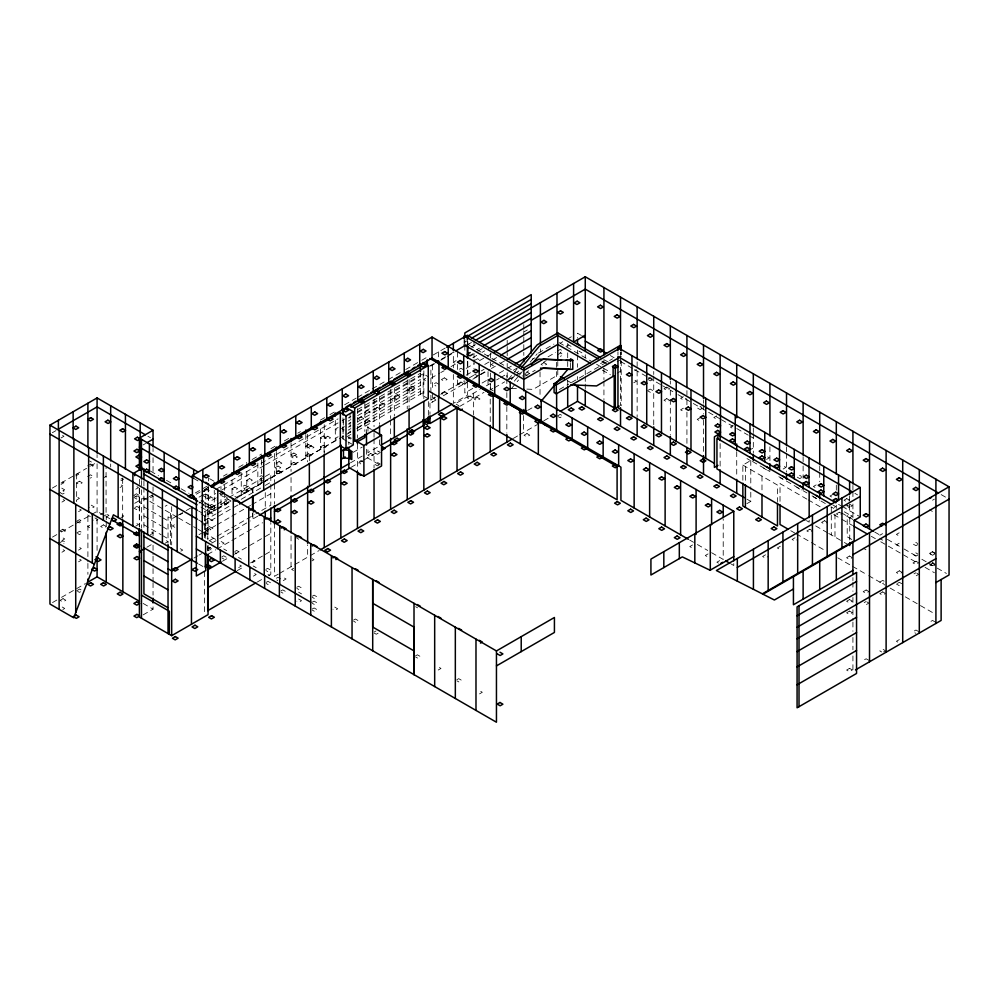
<?xml version="1.0" encoding="UTF-8"?>
<svg xmlns="http://www.w3.org/2000/svg" width="999" height="999" viewBox="0 0 999 999"><rect width="100%" height="100%" fill="white"/><g stroke="black" fill="none" stroke-linecap="round" stroke-linejoin="round"><path stroke-width="0.75" stroke-dasharray="5 3.75" d="M508.354 379.358L517.295 368.643M511.563 379.445L518.518 371.116M514.31 381.168L518.294 376.398M519.28 375.212L522.265 371.64M530.219 362.113L537.175 353.783M511.563 388.399L518.518 380.057M52.36 432.704L55.981 430.619M61.014 437.987L63.961 436.276L61.201 434.677M52.36 488.074L57.517 485.089M61.076 483.041L75.375 474.787M75.824 474.525L86.551 468.331M90.385 466.121L95.767 463.012M61.014 484.403L63.961 482.704L61.201 481.106M75.774 475.886L78.721 474.188L75.949 472.589M87.575 476.523L90.522 474.825L93.294 476.423L90.335 478.121M143.119 444.93L145.604 443.506M103.434 477.909L106.206 476.311M61.938 502.085L64.71 500.487L62.737 499.35M76.698 499.95L79.458 498.351L76.511 496.653M120.954 479.083L122.802 478.022M120.954 480.681L123.726 479.083M78.534 511.663L81.306 510.064L78.347 508.366M120.03 487.5L122.802 485.901L119.855 484.19M76.511 521.353L79.458 519.655L82.23 521.253L79.271 522.952L77.435 521.89M52.472 537.1L57.667 534.103M61.326 531.98L90.522 515.134M91.721 514.435L97.078 511.351L103.621 515.134M135.714 489.198L138.474 487.599L135.527 485.901M134.603 494.842L136.451 493.781L139.398 495.479L136.638 497.077L133.679 495.379M100.487 514.647L103.247 513.049M134.94 496.878L136.913 495.741L139.673 497.34L136.726 499.05L133.953 497.452M103.434 516.346L106.206 514.76M61.938 540.521L64.71 538.923L61.751 537.225M60.09 542.544L63.049 540.846L65.809 542.445L63.849 543.581M76.698 532.966L79.645 531.256L82.405 532.854L79.458 534.565L77.61 533.491M89.723 525.437L87.762 526.573L89.598 527.634M106.206 516.995L108.966 515.397L106.019 513.686M134.69 503.309L143.918 497.989L163.836 509.478M148.089 497.44L139.398 502.46L141.471 503.658M149.326 496.728L153.047 494.58M150.462 497.714L153.234 496.116L150.275 494.418M134.94 507.529L136.913 506.393L139.673 507.992L136.726 509.69L133.953 508.104M120.954 517.632L123.726 516.033L120.767 514.323M61.938 552.235L64.71 550.636L61.751 548.938M78.534 550.112L81.306 548.513L78.347 546.803M165.222 506.231L167.058 505.169M344.568 404.82L356.206 398.102M357.542 397.327L370.916 389.598M372.265 388.836L386.975 380.332M388.311 379.558L400.362 372.615M405.706 369.518L417.744 362.562M421.715 360.277L427.347 357.03M135.714 526.148L138.474 524.55L135.527 522.852M223.426 476.086L227.11 473.963M238.736 467.245L246.778 462.599M252.148 459.503L261.538 454.083M270.929 448.663L274.95 446.341M284.34 440.921L291.046 437.05M297.752 433.179L300.437 431.63M320.554 420.017L324.575 417.694M329.945 414.585L335.314 411.488M433.229 354.957L445.304 347.989M195.28 492.982L206.781 486.338M78.534 561.813L81.306 560.227L78.347 558.516M196.328 494.18L200.237 491.92M204.133 489.672L208.004 487.437M203.259 491.783L209.977 487.899M464.822 342.095L467.482 340.559M199.038 497.14L205.794 493.244L205.794 538.386M203.771 495.054L205.607 493.993L208.566 495.691L205.794 497.29L202.847 495.591M215.609 489.547L337.999 418.893M429.208 366.233L434.565 363.137M441.271 359.265L447.977 355.394M449.325 354.62L453.346 352.285L453.346 367.782M434.877 363.599L430.894 365.896L430.894 393.681M440.809 360.177L445.916 357.217M447.19 356.481L454.845 352.06M467.619 344.692L471.453 342.482M464.822 346.466L471.466 342.632M357.542 409.578L420.429 373.264M176.948 515.909L171.678 518.956L168.032 516.858L168.032 542.844M178.272 515.147L184.865 511.351M186.176 510.589L191.458 507.542M199.113 503.121L215.709 493.531M222.103 489.847L264.236 465.522M265.509 464.785L340.846 421.291M342.12 420.554L344.68 419.081M357.442 411.713L423.151 373.776L428.309 376.76M179.97 514.747L182.742 513.161M348.176 418.044L350.849 416.496M357.542 412.637L420.429 376.323M471.466 346.99L475.449 344.692M150.462 534.665L153.234 533.066L150.275 531.368M203.771 504.32L205.607 503.259L208.566 504.957L205.794 506.555L202.847 504.845M348.176 421.103L350.849 419.555M357.542 415.696L420.429 379.395M216.246 497.864L211.513 500.586L208.566 498.888L211.326 497.29L216.121 500.062M338.124 427.497L335.177 429.195L337.937 430.794M425.661 378.234L423.701 379.358L425.549 380.432M456.156 360.627L453.209 362.325L455.969 363.923M476.773 349.675L479.433 348.139M348.176 424.163L350.849 422.614M357.542 418.756L420.429 382.455M174.375 524.8L172.415 525.936L175.175 527.534M342.432 427.772L344.393 426.635M430.894 378.246L439.622 373.201M440.809 372.527L444.168 370.741M451.024 366.621L456.131 363.673M477.834 351.149L482.942 348.201M348.176 427.222L350.849 425.686M357.542 421.815L420.429 385.514M215.759 505.057L204.408 511.613L204.408 537.812M217.095 504.283L227.809 498.101M229.146 497.34L262.6 478.022M265.272 476.473L270.804 473.276L270.804 505.219L255.906 513.823M472.789 357.729L476.773 355.432M482.092 352.36L484.74 350.824M348.176 430.132L350.849 428.596M357.542 424.725L420.429 388.424M216.246 507.117L211.513 509.852L208.566 508.154L211.326 506.555L216.121 509.328M338.124 436.75L335.177 438.461L337.937 440.059M146.841 547.24L151.811 544.38M52.522 602.559L57.667 599.587M61.513 597.365L85.439 583.553M208.054 513.711L215.709 509.29M216.995 508.553L231.031 500.449M236.139 497.502L264.236 481.281M265.509 480.544L274.45 475.387M348.176 433.042L350.849 431.506M357.542 427.634L420.429 391.333M261.8 483.166L252.547 488.511L252.547 494.642M263.112 482.405L338.461 438.898M216.958 509.215L232.03 500.511M233.366 499.737L337.999 439.335M339.335 438.561L350.437 432.205M356.768 428.496L367.957 422.04L367.957 431.231M474.6 360.414L477.547 358.703L480.319 360.302M524.4 331.656L527.347 329.957M207.73 514.81L215.709 510.202M217.033 509.44L231.656 500.998M236.963 497.927L252.922 488.723L252.922 494.855M76.698 590.784L79.645 589.073L82.405 590.671L79.458 592.382L77.61 591.321M342.969 417.819L342.969 438.961L343.431 417.557M346.84 436.725L350.849 434.415M357.542 430.544L425.586 391.258M466.158 368.381L474.125 363.773M479.433 360.714L486.076 356.88M487.4 356.106L491.383 353.808M165.222 543.181L167.982 541.583L165.035 539.885M204.408 520.554L215.759 514.01M217.095 513.236L230.482 505.506M241.184 499.325L262.6 486.963M265.272 485.414L270.804 482.23M203.259 524.999L238.187 504.832M466.158 375.187L471.466 372.127M484.74 364.46L491.383 360.627M492.707 359.852L496.703 357.555M62.862 609.527L64.71 608.453L61.751 606.755M435.077 396.965L433.104 398.102L435.876 399.7M493.169 363.424L491.196 364.56L493.968 366.158M435.377 397.44L429.97 400.549L429.97 414.36M440.771 394.318L463.736 381.056M469.13 377.947L474.537 374.825M481.293 370.929L483.991 369.368M199.038 534.627L205.794 530.719M204.408 532.055L215.759 525.499M217.095 524.737L230.482 517.007M231.818 516.233L245.205 508.503M246.541 507.729L250.549 505.419M251.885 504.645L270.804 493.718M203.808 533.628L205.657 532.567L208.604 534.265L205.844 535.864L203.871 534.727M428.359 415.309L428.359 401.486L430.894 402.947L439.622 397.914M443.356 395.754L466.346 382.48M479.108 375.112L474.001 378.059L474.001 374.975M480.382 374.375L486.775 370.691M464.822 383.841L467.482 382.305M472.789 379.233L479.433 375.399M480.756 374.637L490.059 369.268M491.383 368.506L495.367 366.208M500.686 363.137L504.67 360.839M180.894 551.173L182.742 550.099L179.795 548.401M353.059 452.385L362.237 447.077M472.789 388.399L464.822 392.994L464.822 380.669M482.092 383.029L487.4 379.957M499.35 373.064L507.317 368.456M508.653 367.694L511.301 366.158M209.066 540.871L215.759 537M217.095 536.238L230.482 528.508M231.818 527.734L254.57 514.597M538.461 353.034L553.921 344.118M257.829 516.121L252.547 519.168L252.547 513.036M211.713 543.169L218.356 539.335M219.693 538.573L250.262 520.916M350.437 462.874L362.237 456.056M457.03 402.759L480.019 389.498M486.401 385.814L490.234 383.604L490.234 389.797M496.615 379.907L499.175 378.434M500.449 377.697L506.83 374.013L506.83 377.11M513.211 370.329L517.045 368.119M532.367 359.265L534.927 357.792M560.314 343.132L562.774 341.72M567.694 338.873L571.378 336.75M207.13 548.326L208.978 547.252L211.925 548.963L209.166 550.561L207.193 549.425M210.614 547.427L208.654 548.563L211.413 550.162L213.386 549.025M194.006 558.029L197.839 555.819M199.113 555.082L201.673 553.608M351.061 467.357L362.55 460.726M363.823 459.99L379.145 451.136M459.677 406.406L483.991 392.37M379.37 453.196L377.41 454.333L374.637 452.734L377.597 451.024L380.357 452.622M492.794 388.349L490.834 389.485L493.593 391.084M507.43 379.895L510.377 378.196L513.149 379.795M557.23 351.149L560.177 349.45L562.949 351.036L559.989 352.747M494.43 387.774L504.645 381.88M508.479 379.67L514.86 375.986M516.133 375.237L521.241 372.29M548.064 356.818L555.719 352.385M565.933 346.491L568.493 345.017M207.73 554.42L215.759 549.787M217.095 549.013L230.482 541.283M231.818 540.509L262.6 522.739M526.798 371.915L528.758 370.779M543.394 362.325L546.341 360.627M525.387 373.364L527.347 372.227L530.119 373.826M557.592 354.77L560.551 353.059L563.311 354.657L560.364 356.368M525.099 376.086L535.189 370.254M379.37 464.685L377.41 465.821L374.637 464.235L377.597 462.525L380.357 464.123M221.89 556.843L223.726 555.769L226.686 557.479L223.913 559.078L221.953 557.942M234.79 551.51L236.638 550.449L239.585 552.16L236.825 553.746L234.852 552.609M222.452 561.251L229.146 557.392M234.49 554.295L262.6 538.074M265.272 536.525L270.804 533.341M143.119 614.885L153.047 609.153L153.047 604.47M238.674 567.594L241.433 565.996L238.486 564.298M237.175 570.641L243.856 566.783M250.549 562.912L262.6 555.968M265.272 554.42L270.804 551.223M252.322 562.699L255.082 561.101L252.135 559.39M600.574 363.611L603.334 362.013L600.387 360.302M559.403 389.498L568.693 384.128M571.69 382.405L612.524 358.828M527.622 410.402L532.667 407.492M617.17 361.688L619.929 360.09M253.421 576.111L256.194 574.512L253.234 572.814M265.784 569.405L267.62 568.344L270.579 570.042L267.807 571.64L265.846 570.504M617.17 373.189L619.929 371.591M257.243 582.055L262.6 578.958M268.594 575.499L270.804 574.225L270.804 522.602M278.284 574.113L274.45 576.323L274.45 523.913M279.558 573.376L293.606 565.272M294.88 564.535L307.642 557.155L307.642 544.83M310.202 555.681L319.143 550.524M513.211 438.474L518.319 435.527M519.605 434.79L537.474 424.475M543.856 420.779L548.963 417.832M266.146 582.392L267.994 581.331L270.941 583.029L268.182 584.627L266.209 583.491M634.69 370.741L636.538 369.68M293.619 568.294L291.646 569.43L293.494 570.491M557.23 416.096L560.177 414.398L562.949 415.996L559.989 417.694L558.154 416.633M312 560.876L313.961 559.74L312.113 558.678M283.304 580.581L286.064 578.983L283.117 577.285M633.766 382.767L636.538 381.181L634.565 380.045M280.906 590.909L282.742 589.847L285.702 591.558L282.929 593.144L280.969 592.007M648.339 378.621L650.174 377.56L652.147 378.696M652.21 379.795L650.361 380.856L647.414 379.158M296.765 587.287L298.614 586.226L301.561 587.936L298.788 589.522L296.828 588.399M648.339 390.122L650.174 389.061L653.134 390.759L650.361 392.357L647.414 390.646M312.262 596.241L314.098 595.167L317.058 596.878L314.285 598.476L312.312 597.34M312.262 602.197L314.098 601.136L317.058 602.834L314.285 604.432L312.312 603.296M312.262 609.015L314.098 607.954L317.058 609.652L314.285 611.251L312.312 610.114M683.378 396.715L680.606 398.314L683.566 400.025L686.325 398.426M683.378 408.216L680.606 409.815L683.566 411.526M702.01 408.541L700.162 409.602L697.215 407.904L699.974 406.306L701.947 407.442M699.974 417.807L697.215 419.405L700.162 421.103M353.571 620.092L355.419 619.018L358.366 620.729L355.594 622.327L353.634 621.191M716.57 415.884L713.81 417.482L716.758 419.193M374.225 632.017L376.074 630.943M733.179 425.474L730.406 427.072L733.353 428.771M378.097 633.191L376.248 634.253L374.288 633.116M749.962 449.85L752.722 448.264M742.856 480.232L742.856 465.084L750.786 460.502L769.917 471.553M415.534 655.868L417.382 654.807L420.329 656.505L417.57 658.104L415.596 656.967M766.558 459.44L769.317 457.842L766.37 456.143M783.154 469.018L785.926 467.42L782.966 465.721M438.224 670.029L440.984 668.431L438.037 666.733M746.827 503.683L750.786 501.398L750.786 490.796M801.598 477.534L799.749 478.608L796.802 476.898L799.575 475.299L801.535 476.436M456.855 679.72L458.691 678.658L461.65 680.356L458.878 681.955L456.918 680.819M692.557 544.967L689.785 546.565L692.732 548.264M816.171 484.89L813.398 486.488L816.358 488.186L818.193 487.125M708.041 553.908L705.282 555.506L708.229 557.217M479.532 693.88L482.305 692.282L479.345 690.584M832.766 494.468L829.994 496.066L832.954 497.777M719.667 560.614L716.895 562.212L718.868 563.349M765.546 554.795L762.587 556.493L765.359 558.091L768.306 556.381M780.294 546.266L777.347 547.976L780.107 549.575M795.054 537.749L792.095 539.46L794.867 541.058L797.814 539.348M849.55 517.794L852.322 516.196L849.362 514.485L846.603 516.083L852.996 519.73M932.542 500.224L934.39 499.15M879.794 535.252L882.567 533.653M899.162 532.804L896.39 534.403L899.35 536.101M899.162 543.244L896.39 544.83L899.35 546.54M917.794 544.617L915.946 545.691L912.999 543.98L915.758 542.382L917.731 543.518M917.794 555.057L915.946 556.118L912.999 554.42L915.758 552.822L917.731 553.958M879.794 582.105L882.741 580.394L885.514 581.992L882.567 583.703M934.39 554.208L932.542 555.269L929.594 553.571L932.354 551.972L934.327 553.109M864.185 602.622L866.145 601.485M897.377 583.453L899.35 582.317L902.109 583.916L899.162 585.614L896.39 584.015M913.973 573.863L915.946 572.727M934.39 564.635L932.542 565.709L930.581 564.572M899.35 639.597L896.39 641.308L899.162 642.906M883.541 651.922L885.514 650.786L882.741 649.188L879.794 650.886L881.642 651.96M511.438 388.436L517.619 388.711M526.873 389.111L533.054 389.385L557.779 375.1L557.779 361.513M941.17 494.605L947.739 498.401M929.594 509.802L932.354 511.401M620.491 354.233L621.228 354.657L621.228 351.673M581.393 335.439L577.509 333.204L577.509 337.849M854.919 493.369L857.579 494.905M610.314 355.557L614.148 357.767M620.529 361.451L633.304 368.818M634.577 369.555L647.352 376.935M648.626 377.672L661.388 385.04M662.674 385.776L672.876 391.67M677.984 394.617L692.032 402.734M693.306 403.471L707.354 411.576M708.628 412.312L720.129 418.943M721.403 419.68L732.891 426.323M736.725 428.534L748.214 435.164M749.487 435.901L753.321 438.111M604.62 359.977L608.628 362.3M602.31 361.201L607.717 364.323M849.362 504.058L852.322 505.756L849.55 507.355L846.603 505.656M846.777 504.957L849.737 506.655L846.965 508.254L845.004 507.117M568.294 344.755L571.053 346.353M578.945 351.124L581.893 352.822M559.115 342.657L591.233 361.201M596.59 364.285L601.935 367.382M603.284 368.156L609.964 372.015M838.536 504.345L840.983 505.769M842.219 506.481L860.251 516.883M602.31 370.154L610.414 374.825M832.766 504.907L835.713 506.605L832.954 508.204L830.981 507.067M932.354 562.4L934.327 563.536M844.367 511.813L849.737 514.91L849.737 540.983M778.858 476.71L782.692 478.921M786.525 481.131L801.847 489.985M803.121 490.721L806.955 492.932M812.062 495.879L819.717 500.299M820.991 501.036L826.098 503.983M831.205 506.93L833.765 508.404M841.42 512.837L852.921 519.468M874.625 531.992L881.006 535.689M887.387 539.373L900.161 546.74M903.983 548.951L918.031 557.067M921.865 559.278L926.972 562.225M928.246 562.961L934.627 566.645M937.224 568.144L946.428 573.451M747.002 458.591L749.962 460.289M763.611 468.169L766.558 469.867M780.207 477.747L783.154 479.458M796.802 487.337L799.749 489.035M813.398 496.915L816.358 498.626M879.794 538.548L882.567 540.147M806.88 499.113L780.019 483.603L780.019 503.296M808.228 499.887L820.316 506.868M833.74 514.622L840.459 518.506M841.795 519.28L852.547 525.486M871.34 536.338L875.374 538.661M880.743 541.758L918.356 563.473M925.062 567.357L934.465 572.777M742.856 465.084L777.484 485.077L777.484 501.735M916.87 573.264L918.705 574.325L915.758 576.036L912.999 574.437M851.835 539.497L847.202 536.825L847.202 516.383M863.198 548.139L865.958 549.737M567.145 380.519L571.166 382.829M806.48 520.616L809.165 522.152L809.165 519.093M815.671 525.911L827.384 532.679M828.683 533.429L843.031 541.708M844.367 542.482L848.388 544.805M746.952 499.175L750.786 501.398M524.4 373.938L527.16 375.537M790.758 530.706L794.792 533.029M796.141 533.803L825.686 550.861M837.774 557.842L851.198 565.596M852.547 566.371L867.319 574.9M868.655 575.674L884.777 584.977M890.146 588.086L934.465 613.673M469.118 345.204L522.514 376.036M935.314 622.04L932.542 620.441L929.594 622.14L931.443 623.201M474.6 374.15L477.372 375.749M918.705 631.618L915.946 630.019L912.999 631.718L915.758 633.316M867.07 602.01L868.918 603.084L865.958 604.782L863.198 603.184M463.723 369.892L460.951 368.294L458.004 369.992L460.764 371.591M438.823 384.265L436.051 382.667L433.104 384.365L435.876 385.964M456.156 404.17L458.928 405.769M689.647 540.047L693.518 542.282M697.389 544.517L707.717 550.474M711.6 552.709L723.214 559.428L723.214 519.118M731.131 563.998L733.778 565.521L733.778 562.412M428.259 398.763L420.429 394.243L420.429 373.102M868.918 660.364L866.145 658.766L863.198 660.476L865.047 661.538M371.516 429.508L366.496 426.61L366.496 432.742M341.446 428.346L344.205 429.945M351.348 438.261L348.826 436.8L348.826 444.468M348.139 437.487L350.761 438.998M342.969 438.961L346.84 441.196M348.127 441.945L353.296 444.93M379.046 464.523L366.496 457.28L366.496 446.541M363.761 462.212L360.989 460.614L358.042 462.312L360.814 463.911M280.769 472.215L277.997 470.616L275.05 472.327L277.809 473.913M264.161 477.222L261.401 475.624L258.454 477.322L261.214 478.921M264.161 481.793L261.401 480.207L258.454 481.905L261.214 483.504M247.565 486.8L244.805 485.202L241.845 486.913L244.618 488.511M147.902 436.238L150.474 437.724M209.59 478.671L214.273 481.368M234.84 496.391L237.612 497.977M225.25 496.491L227.098 497.552M193.669 478.421L199.038 481.518M219.368 493.406L221.328 494.542M296.828 538.136L298.788 539.273M415.596 606.705L417.57 607.842M221.753 495.741L223.589 496.815M214.373 505.969L211.601 504.37L208.654 506.081L211.413 507.667M150.562 471.153L158.529 475.749M166.496 480.344L173.127 484.178M181.094 488.786L189.061 493.381M201.011 500.287L215.622 508.716M199.038 501.96L214.273 510.764L214.273 490.322M201.011 507.092L215.622 515.534M198.626 510.988L202.647 513.311M201.011 513.911L215.622 522.34M198.626 519.93L202.647 522.252M201.011 521.79L215.622 530.219M89.485 460.914L91.446 462.05M221.154 541.508L224.101 543.206L221.328 544.805L219.368 543.668M334.752 607.092L337.712 608.803L334.94 610.401L332.979 609.265M165.16 510.252L177.11 517.145M178.446 517.919L197.028 528.646M198.364 529.42L202.347 531.718M203.671 532.479L216.958 540.147M280.769 578.908L277.997 577.31L275.05 579.02L277.809 580.619M209.965 541.008L211.925 542.145M223.726 548.963L226.686 550.661M238.486 557.479L241.433 559.178M253.234 565.996L256.194 567.694M267.994 574.512L269.955 575.649M298.589 592.182L301.536 593.881M143.918 506.93L161.176 516.895M162.512 517.657L170.479 522.265M298.589 598.988L301.536 600.699L298.776 602.297L296.803 601.161M143.918 515.871L161.176 525.836M162.512 526.61L170.479 531.206M143.918 524.812L161.176 534.777M162.512 535.551L170.479 540.147M198.626 564.01L203.996 567.107M61.751 488.136L64.71 489.835L59.915 492.495L62.675 494.093L65.622 492.395L62.862 490.796M91.259 505.169L94.218 506.88L91.446 508.466L89.485 507.33M110.077 518.856L106.069 516.533L106.069 467.445M94.955 517.944L97.902 519.655L95.13 521.253L93.169 520.117M87.575 514.972L90.335 516.57M143.157 603.433L153.047 609.153M852.921 485.427L852.921 490.072M852.921 491.62L852.921 497.802M852.921 503.996L852.921 517.919M852.921 577.584L852.921 580.644M852.921 582.167L852.921 591.333M852.921 597.452L852.921 603.558M852.921 609.702L852.921 620.491M852.921 622.04L852.921 631.281M852.921 637.449L852.921 649.775M852.921 655.943L852.921 671.365M849.6 496.128L849.6 503.434M849.6 504.895L849.6 510.739M836.313 485.127L836.313 491.321M836.313 505.244L836.313 508.341M834.977 514.06L834.977 537.062M831.293 507.33L831.293 513.461M831.293 514.997L831.293 534.927M819.717 466.258L819.717 470.904M819.717 472.452L819.717 481.73M803.121 456.68L803.121 464.41M803.121 465.959L803.121 478.334M786.525 447.09L786.525 451.735M786.525 453.284L786.525 471.853M769.917 446.79L769.917 462.262M761.987 476.123L761.987 492.782M753.321 427.922L753.321 432.567M753.321 433.529L753.321 452.684M750.786 460.502L750.786 489.273M745.391 466.545L745.391 483.204M736.725 451.648L736.725 476.323M720.129 443.606L720.129 468.281M703.521 400.199L703.521 403.246M703.521 404.782L703.521 413.986M703.521 420.154L703.521 454.07M686.925 390.609L686.925 395.192M686.925 399.787L686.925 405.944M686.925 412.112L686.925 446.029M670.329 381.031L670.329 384.091M670.329 390.197L670.329 397.902M670.329 399.45L670.329 434.902M653.733 371.441L653.733 374.5M653.733 376.036L653.733 425.324M637.137 361.863L637.137 366.446M637.137 371.029L637.137 417.282M621.228 360.851L621.228 405.769L620.491 405.344L620.529 356.868M620.854 352.11L620.854 355.082M620.529 352.285L620.529 355.332M617.956 352.073L617.956 355.057M603.933 359.578L603.933 362.662M603.933 368.818L603.933 379.608M603.933 381.156L603.933 399.65M585.264 354.72L585.264 357.817M585.264 370.204L585.264 375M585.264 376.398L585.264 382.704M585.264 384.14L585.264 388.873M577.509 350.237L577.509 353.346M577.509 354.895L577.509 367.282M577.509 376.573L577.509 379.67M570.554 363.261L570.554 367.732M567.694 343.519L567.694 346.616M567.694 352.809L567.694 366.758M567.694 380.694L567.694 385.339M556.63 362.3L556.63 370.042M556.63 371.591L556.63 379.333M540.397 348.913L540.397 351.998M540.034 371.89L540.034 396.665M523.801 324.613L523.801 329.233M523.801 330.769L523.801 335.389M523.801 336.925L523.801 343.094M523.801 344.63L523.801 350.799M523.801 352.335L523.801 355.419M523.426 415.547L523.426 432.579M507.205 340.347L507.205 344.967M507.205 346.516L507.205 351.136M507.205 352.672L507.205 355.756M507.205 363.461L507.205 366.533M507.205 372.702L507.205 378.858M506.83 378.658L506.83 386.401M506.83 392.595L506.83 398.801M506.83 406.543L506.83 432.867M490.596 353.022L490.596 371.503M490.596 373.039L490.596 377.659M490.596 383.828L490.596 389.985M490.234 399.088L490.234 423.863M488.036 371.628L488.036 377.759M488.036 379.295L488.036 386.963M474.001 341.009L474.001 348.726M474.001 353.359L474.001 357.992M474.001 359.528L474.001 368.793M473.638 393.181L473.638 414.86M467.782 341.458L467.782 344.443M467.782 361.551L467.782 375.549M467.357 341.221L467.357 344.193M467.357 361.238L467.357 375.174M467.357 382.917L467.357 395.304L453.346 403.396L453.346 373.976M464.822 339.098L464.822 343.718M464.822 345.254L464.822 352.959M464.085 340.397L464.085 343.369M457.405 352.135L457.405 359.852M457.405 364.485L457.405 370.654M457.405 379.92L457.405 387.649M438.586 351.86L438.586 359.315M432.505 364.96L432.505 391.208M432.505 392.757L432.505 402.023M430.894 395.229L430.894 402.947M423.838 370.879L423.838 398.751M423.151 373.776L423.151 399.962M409.078 379.395L409.078 407.28M407.242 379.87L407.242 408.941M394.33 387.912L394.33 415.796M390.634 389.448L390.634 418.519M390.634 420.055L390.634 436.863M379.57 396.428L379.57 424.313M379.57 439.797L379.57 445.991L367.957 452.697L367.957 446.565M374.038 399.038L374.038 426.573M374.038 432.692L374.038 437.275M374.038 438.798L374.038 467.957M364.822 403.396L364.86 431.443M357.442 408.616L357.442 437.687M357.442 443.806L357.442 471.378M350.062 413.386L350.062 432.367M335.314 420.442L335.314 440.884M324.25 424.7L324.25 453.796M324.101 447.19L324.101 453.321M320.554 428.958L320.554 449.4M309.353 455.706L309.353 461.838M307.642 434.278L307.642 461.85M305.806 434.49L305.806 457.917M291.046 443.007L291.046 471.441M291.046 477.547L291.046 494.368M291.046 535.914L291.046 566.745M276.298 451.536L276.298 474.962M274.45 453.446L274.45 482.554M274.45 484.078L274.45 503.946M265.272 492.607L265.272 508.416M261.538 460.052L261.538 483.479M257.854 463.037L257.854 484.965M252.922 513.249L252.922 519.38M246.778 471.553L246.778 491.995M241.246 472.614L241.246 494.555M232.03 480.069L232.03 499.05M224.65 485.289L224.65 491.233M224.65 492.669L224.65 504.133M220.966 486.451L220.966 489.373M220.966 490.834L220.966 506.905M208.416 477.997L208.416 480.969M208.416 486.938L208.416 507.38M208.054 485.601L208.054 539.223M208.054 545.329L208.054 552.996M207.73 509.702L207.73 539.335M207.73 545.904L207.73 552.996M205.332 514.86L205.332 537.487M204.408 571.665L204.408 612.562M171.678 506.605L171.678 544.942M170.479 513.311L170.479 545.904M153.047 448.439L153.047 451.511M153.047 457.667L153.047 471.503M153.047 486.888L153.047 491.496M153.047 496.116L153.047 535.988M153.047 545.217L153.047 554.582M153.047 556.143L153.047 567.057M153.047 568.606L153.047 581.081M153.047 582.642L153.047 595.117M143.918 480.944L143.918 486.201M143.918 487.25L143.918 529.133M141.471 480.581L141.471 488.274M141.471 489.81L141.471 528.196M139.398 479.383L139.398 487.075M139.398 488.611L139.398 526.997M139.261 488.149L139.261 526.498M122.665 478.571L122.665 518.456M110.677 463.961L110.677 467.033M106.244 516.645L106.244 519.767M106.244 521.328L106.244 525.998M97.078 454.57L97.078 457.642M97.078 463.798L97.078 517.582M97.078 519.143L97.078 551.885M87.9 516.645L87.9 561.863M87.9 563.424L87.9 574.338M76.648 474.05L76.648 501.66M90.709 464.073L87.762 465.771L90.522 467.37L93.481 465.671L90.709 464.073M79.458 481.218L76.511 482.917L79.271 484.515L82.23 482.804L79.458 481.218M62.862 529.233L59.915 530.944L62.675 532.542L65.622 530.831L62.862 529.233M103.434 524.875L100.674 526.473L103.621 528.171L106.381 526.573L103.434 524.875M206.393 489.06L203.446 490.771L206.206 492.37L209.166 490.659L206.393 489.06M234.84 487.125L231.893 488.823L234.653 490.422L237.612 488.723L234.84 487.125M249.6 478.608L246.641 480.307L249.413 481.905L252.36 480.194L249.6 478.608M279.108 461.563L276.149 463.274L278.921 464.872L281.868 463.161L279.108 461.563M293.856 453.047L290.909 454.757L293.681 456.343L296.628 454.645L293.856 453.047M308.616 444.53L305.669 446.228L308.429 447.827L311.376 446.128L308.616 444.53M323.364 436.014L320.417 437.712L323.189 439.31L326.136 437.612L323.364 436.014M367.632 410.452L364.685 412.162L367.445 413.761L370.404 412.05L367.632 410.452M382.392 403.209L379.433 404.92L382.205 406.518L385.152 404.807L382.392 403.209M397.14 394.692L394.193 396.403L396.953 398.002L399.912 396.291L397.14 394.692M411.9 386.176L408.941 387.887L411.713 389.485L414.66 387.774L411.9 386.176M294.593 455.394L291.646 457.092L294.418 458.691L297.365 456.993L294.593 455.394M311.201 445.804L308.241 447.515L311.014 449.113L313.961 447.402L311.201 445.804M327.797 436.226L324.85 437.924L327.61 439.523L330.557 437.824L327.797 436.226M360.989 417.058L358.042 418.756L360.814 420.354L363.761 418.656L360.989 417.058M377.597 407.48L374.637 409.178L377.41 410.776L380.357 409.078L377.597 407.48M394.193 397.889L391.233 399.6L394.006 401.198L396.953 399.488L394.193 397.889M410.789 388.311L407.842 390.01L410.601 391.608L413.561 389.91L410.789 388.311M277.997 466.034L275.05 467.744L277.809 469.343L280.769 467.632L277.997 466.034M211.601 508.953L208.654 510.651L211.413 512.25L214.373 510.551L211.601 508.953M228.197 499.363L225.25 501.073L228.022 502.672L230.969 500.961L228.197 499.363M244.805 489.785L241.845 491.483L244.618 493.081L247.565 491.383L244.805 489.785M223.776 502.772L220.829 504.483L223.589 506.081L226.548 504.37L223.776 502.772M249.6 487.862L246.641 489.572L249.413 491.171L252.36 489.46L249.6 487.862M279.108 470.829L276.149 472.539L278.921 474.125L281.868 472.427L279.108 470.829M293.856 462.312L290.909 464.011L293.681 465.609L296.628 463.911L293.856 462.312M308.616 453.796L305.669 455.494L308.429 457.092L311.376 455.394L308.616 453.796M323.364 445.279L320.417 446.978L323.189 448.576L326.136 446.878L323.364 445.279M367.632 419.717L364.685 421.428L367.445 423.027L370.404 421.316L367.632 419.717M444.355 377.872L441.408 379.583L444.168 381.168L447.127 379.47L444.355 377.872M63.049 598.663L60.09 600.362L62.862 601.96L65.809 600.262L63.049 598.663M207.967 527.722L205.195 529.32L208.142 531.018L210.914 529.42L207.967 527.722M444.355 391.608L441.408 393.319L444.168 394.905L447.127 393.206L444.355 391.608M460.951 382.03L458.004 383.728L460.764 385.327L463.723 383.628L460.951 382.03M370.766 453.471L367.819 455.182L370.579 456.78L373.539 455.069L370.766 453.471M470.179 396.079L467.22 397.789L469.992 399.388L472.939 397.677L470.179 396.079M477.185 397.365L474.238 399.063L476.998 400.661L479.945 398.963L477.185 397.365M543.943 362.649L540.996 364.348L543.768 365.946L546.715 364.248L543.943 362.649M526.985 433.566L524.025 435.264L526.798 436.863L529.745 435.164L526.985 433.566M666.783 387.137L664.01 388.736L666.957 390.434L669.73 388.836L666.783 387.137M666.783 398.638L664.01 400.237L666.957 401.935L669.73 400.337L666.783 398.638M846.777 498.626L844.018 500.224L846.965 501.923L849.737 500.324L846.777 498.626M809.802 529.233L806.855 530.944L809.615 532.529L812.574 530.831L809.802 529.233M824.562 520.716L821.603 522.415L824.375 524.013L827.322 522.315L824.562 520.716M839.31 512.2L836.363 513.898L839.135 515.496L842.082 513.798L839.31 512.2M849.55 556.018L846.603 557.717L849.362 559.315L852.322 557.617L849.55 556.018M849.55 599.562L846.603 601.273L849.362 602.872L852.322 601.161L849.55 599.562M866.145 589.984L863.198 591.683L865.958 593.281L868.918 591.583L866.145 589.984M899.35 570.816L896.39 572.514L899.162 574.113L902.109 572.415L899.35 570.816M915.946 561.238L912.999 562.937L915.758 564.535L918.705 562.824L915.946 561.238M932.542 551.648L929.594 553.359L932.354 554.944L935.314 553.246L932.542 551.648M849.55 611.063L846.603 612.774L849.362 614.373L852.322 612.662L849.55 611.063M882.741 591.895L879.794 593.606L882.567 595.204L885.514 593.493L882.741 591.895M932.542 563.149L929.594 564.86L932.354 566.445L935.314 564.747L932.542 563.149M849.55 668.356L846.603 670.054L849.362 671.653L852.322 669.954L849.55 668.356"/><path stroke-width="1.5" d="M331.393 626.935L331.393 555.644M352.048 638.861L352.048 567.569M372.702 650.786L372.702 579.495L372.702 627.022L414.011 650.873M414.011 603.346L414.011 674.637L414.011 627.11L372.702 603.259M434.677 686.563L434.677 615.272M455.332 698.488L455.332 627.197M475.986 710.414L475.986 639.123M519.28 366.271L537.175 344.842L557.779 332.942L600.599 357.667M521.49 367.545L539.385 346.116L557.779 335.489L598.264 358.866M531.431 364.585L539.385 355.057L557.779 344.443L590.172 363.137M540.958 401.473L567.782 369.33M197.278 563.236L113.411 514.81L73.726 617.769L49.95 604.033L49.95 425.149L97.078 397.939L153.047 430.257L153.047 446.89M139.398 470.154L139.398 438.136L153.047 430.257M146.841 442.782L153.047 439.21M142.595 468.081L134.69 472.639L134.69 475.711M111.713 519.105L113.549 518.044L116.508 519.742L113.736 521.341L111.763 520.204M205.794 553.696L205.794 570.554L196.341 576.011L196.341 498.701L192.42 496.441L192.42 475.412L432.043 337.063L733.778 511.263L733.778 560.864M192.882 487.712L191.034 488.773L188.087 487.062L190.859 485.477L192.819 486.613M446.64 347.215L467.357 335.252L467.357 339.722M467.482 336.301L531.218 299.5M346.84 406.568L350.849 404.245M353.521 402.709L356.206 401.161M358.878 399.612L368.244 394.205M370.916 392.669L380.282 387.262M382.967 385.714L390.996 381.081M393.668 379.533L403.034 374.126M405.706 372.577L408.379 371.041M412.4 368.718L415.072 367.17M417.744 365.634L420.429 364.086L420.429 371.591M210.589 485.951L432.043 358.092L620.928 467.145L620.928 500.362L688.361 539.298M211.313 487.125L340.334 412.637L346.004 415.909L353.296 411.7L353.296 444.93L346.004 449.138L340.334 445.866L239.523 504.058M350.849 407.317L374.937 393.406M377.61 391.858L420.429 367.145M471.466 338.261L531.218 303.758M354.67 408.029L428.259 365.547L428.259 398.763L354.67 441.258L354.67 408.029L349.45 405.02M435.914 362.362L438.586 360.814L438.586 363.911M455.894 350.824L466.083 344.93M95.13 559.69L97.902 558.091L95.929 556.955M531.456 307.829L585.264 276.773L949.05 486.8L949.05 574.974L935.913 582.554M475.449 340.322L531.218 308.129M479.433 342.395L531.218 312.5M222.253 494.018L224.101 492.957L221.154 491.246M470.179 352.535L467.22 354.233L469.992 355.831L472.939 354.133M483.416 345.841L531.218 318.244M531.456 320.179L585.264 289.123L938.536 493.081M488.723 348.526L531.218 323.988M144.368 548.676L139.398 551.548L141.471 552.747M139.448 601.298L97.078 576.835L87.9 582.13L87.9 579.008M234.79 501.261L236.638 500.187L239.585 501.898M494.043 352.272L531.218 330.806M500.686 355.257L531.218 337.625M347.814 447.34L341.258 451.136L341.258 446.59M356.993 442.045L364.86 437.5L364.86 434.478M507.317 359.303L531.218 345.504M250.287 510.202L252.135 509.14L255.082 510.839L253.234 511.9M353.858 439.71L363.898 445.504L381.556 435.302L381.556 465.971L363.898 476.173L348.826 467.47L348.826 447.54M345.192 456.93L341.258 459.203L341.258 468.169L349.126 463.623M515.284 363.861L528.571 356.193M259.153 515.359L341.071 468.056L341.071 445.067M380.919 445.217L452.01 404.17M427.672 419.717L430.219 418.244M274.45 511.588L349.787 468.094M381.705 449.662L407.242 434.927M412.537 431.855L423.838 425.337M467.782 338.474L467.782 335.489L523.851 367.869L538.973 359.128L561.525 360.115M382.205 450.062L385.152 448.364L382.392 446.765M458.329 407.18L429.97 423.551L429.97 415.884M265.784 519.143L267.62 518.081L270.579 519.78M585.264 335.339L573.601 342.07L573.601 283.504M268.594 519.28L270.804 518.006M462.362 409.103L460.402 410.239L457.629 408.641M197.777 569.542L194.817 571.241L192.058 569.642L195.005 567.944L196.853 569.005M207.73 569.755L221.116 562.025M281.268 528.084L283.117 527.022L286.064 528.733L284.228 529.795M620.854 356.581L556.306 393.843L554.095 392.57L554.095 383.628L620.491 345.292L621.228 345.716L621.228 350.187M554.095 383.628L556.306 384.902L620.854 347.627L620.854 350.612M207.73 587.637L235.826 571.416M296.765 537.037L298.614 535.963L301.561 537.674M526.361 411.126L523.851 412.587L523.851 409.478M312.262 545.978L314.098 544.917L317.058 546.615M255.906 582.829L207.73 610.639L207.73 554.42M139.398 528.533L139.398 617.032L171.678 635.664L208.054 614.66L208.054 554.545M320.417 549.787L511.938 439.21M542.582 421.516L540.034 423.002L540.034 419.892M560.314 411.288L577.509 401.348L744.392 497.702M332.917 557.904L334.752 556.843L337.712 558.541L335.864 559.602M619.23 406.069L612.375 410.027L615.322 411.738L618.094 410.139L573.838 384.378M835.851 502.797L717.956 434.727L714.41 436.788L714.41 467.445L717.956 465.397M480.457 643.081L482.305 642.02L479.345 640.322M733.778 511.263L650.923 559.103L650.923 575.024L682.317 556.893L710.301 570.342L710.301 524.812M192.42 475.412L496.453 650.936L554.42 617.482L554.42 632.442L496.453 665.896M720.766 563.386L722.614 562.325M710.301 570.117L733.778 556.568M860.251 487.5L716.395 570.541L762.349 593.843L854.157 540.846L854.157 520.392L860.251 516.883L860.251 487.5L617.956 347.602L617.956 350.587M737.324 567.407L860.251 496.441M949.05 486.8L762.999 594.218L774.387 599.999L793.431 588.998M929.594 498.513L931.443 497.452M852.921 554.657L949.05 499.15M852.921 570.417L793.431 604.757L793.431 576.648M797.077 615.809L856.555 581.468M797.077 627.31L856.555 592.969M797.077 638.798L935.913 558.703M797.077 651.585L856.555 617.245M797.077 666.92L856.555 632.579M797.077 684.802L856.555 650.461M855.469 669.892L941.12 620.441L941.12 579.545M572.764 360.402L543.394 359.128L523.851 370.417L464.085 335.914L464.085 338.898M566.046 360.302L570.554 360.502M540.471 368.144L570.554 369.443M570.779 384.815L596.553 385.939L614.21 375.749L614.21 408.966M582.679 336.188L585.264 337.674M852.259 491.82L617.956 356.556L617.956 407.667L714.297 463.286M585.264 341.084L606.493 353.346M577.147 343.481L579.907 345.08M885.514 524.925L882.567 523.214L879.794 524.812L881.767 525.949M749.774 456.993L752.722 458.691M766.37 466.57L769.317 468.281M782.966 476.161L785.926 477.859M799.575 485.739L802.522 487.437M816.171 495.317L819.118 497.027M831.293 504.27L716.945 438.249L716.945 468.918L805.144 519.842M854.195 520.204L873.351 531.256M853.883 526.261L867.319 534.015M560.451 376.648L564.472 378.971M788.074 529.145L780.019 524.5L780.019 504.807M464.085 344.867L523.851 379.358L543.394 368.082L572.764 369.355L572.764 360.065L570.554 358.791L570.554 361.763M467.782 380.219L522.514 411.813M543.581 423.976L546.341 425.574M429.92 358.516L491.858 394.28M567.707 438.074L493.181 395.042L493.181 428.259M570.379 439.61L617.095 466.583L617.095 499.8L428.633 390.996M423.039 362.525L428.259 365.547M725.848 560.951L729.819 563.236M453.209 405.881L455.969 407.48M423.151 419.992L427.048 422.24M345.542 407.23L353.296 411.7M372.764 430.232L381.556 435.302M358.042 473.813L360.814 475.412M145.33 434.752L97.078 406.893L58.392 429.22L58.392 420.279M139.398 438.136L197.69 471.79M205.657 482.305L208.604 484.003M355.419 568.768L358.366 570.466M376.074 580.694L379.021 582.392M417.382 604.545L420.329 606.243M438.037 616.47L440.984 618.169M458.691 628.396L461.65 630.094M499.962 652.222L502.909 653.92L500.149 655.519L497.19 653.821M139.398 447.09L193.669 478.421M141.471 468.731L197.69 501.186M143.918 474.125L197.028 504.795M49.95 425.149L197.278 510.214M49.95 434.09L197.278 519.155M196.341 536.188L310.739 602.222M196.341 548.963L496.453 722.227L496.453 650.936M143.918 536.313L167.82 550.112M112.45 520.229L139.448 535.814M49.95 489.46L109.853 524.05M143.918 547.814L167.82 561.613M168.032 568.818L171.678 570.928L191.458 559.502L191.458 624.238M143.918 560.589L167.82 574.4M143.918 575.923L167.82 589.722M49.95 538.548L94.368 564.198M167.82 607.617L143.918 593.818L143.918 532.005M141.521 595.204L169.368 611.276L169.368 634.278M935.913 479.22L935.913 623.451M919.305 469.63L919.305 633.029M902.709 460.052L902.709 642.607M886.113 450.462L886.113 652.197M869.517 440.884L869.517 529.045M869.517 532.717L869.517 661.775M852.921 431.306L852.921 483.878M852.921 542.307L852.921 574.525M849.737 542.507L849.737 545.579M849.6 481.343L849.6 494.667M841.945 498.064L841.945 547.902M838.536 474.95L838.536 499.962M836.313 421.715L836.313 474.3M836.313 551.885L836.313 579.994M827.184 506.58L827.184 556.418M823.775 466.433L823.775 495.829M819.717 412.137L819.717 464.71M819.717 492.569L819.717 498.751M819.717 561.475L819.717 589.585M812.437 515.097L812.437 564.934M809.165 491.483L809.165 517.557M809.015 457.917L809.015 487.312M803.121 402.547L803.121 455.132M803.121 482.979L803.121 489.173M803.121 571.053L803.121 599.163M799.013 605.744L799.013 706.68M797.677 523.613L797.677 573.451M794.267 449.4L794.267 478.796M786.525 392.969L786.525 445.542M786.525 473.401L786.525 479.582M782.929 532.13L782.929 581.967M779.507 440.884L779.507 470.267M777.484 503.246L777.484 525.961L742.856 505.969L742.856 483.254M769.917 383.379L769.917 435.964M769.917 463.811L769.917 470.005M768.169 540.659L768.169 590.484M764.759 432.367L764.759 461.75M761.987 494.305L761.987 517.02M753.421 549.175L753.421 589.323M753.321 373.801L753.321 426.386M753.321 454.233L753.321 460.477M749.999 423.851L749.999 453.234M745.391 484.715L745.391 507.43M737.324 558.466L737.324 581.156M736.725 364.223L736.725 417.832M736.725 443.943L736.725 450.112M736.725 479.395L736.725 493.269M735.252 415.322L735.252 444.717M723.214 505.169L723.214 517.569M720.491 406.805L720.491 436.201M720.129 354.633L720.129 406.718M720.129 434.365L720.129 440.534M720.129 469.817L720.129 483.691M717.956 434.727L717.956 439.335M711.6 498.464L711.6 524.812M705.744 398.289L705.744 458.341M703.521 345.055L703.521 398.663M703.521 455.606L703.521 474.1M696.103 489.522L696.103 534.465M694.817 533.753L694.817 562.899M690.983 389.772L690.983 449.825M686.925 335.464L686.925 387.562M686.925 447.564L686.925 464.523M680.606 480.569L680.606 534.827M679.32 542.707L679.32 558.628M676.236 381.256L676.236 441.308M670.329 325.886L670.329 379.495M670.329 436.438L670.329 454.945M665.122 471.628L665.122 525.886M663.823 551.648L663.823 567.569M661.475 372.739L661.475 432.792M653.733 316.296L653.733 368.394M653.733 426.86L653.733 445.354M649.625 462.687L649.625 516.933M646.728 364.21L646.728 424.275M637.137 306.718L637.137 358.803M637.137 418.818L637.137 435.776M634.14 453.733L634.14 507.992M631.967 355.694L631.967 415.759M620.529 297.14L620.491 349.762M620.529 407.692L620.529 426.186M618.643 444.792L618.643 465.821M615.322 366.158L615.322 408.329M613.111 367.432L613.111 376.386M603.933 287.55L603.933 354.945M603.933 401.198L603.933 416.608M603.146 435.851L603.146 456.88M587.662 426.91L587.662 447.939M585.264 276.773L585.264 350.337M585.264 390.334L585.264 405.831M577.509 339.398L577.509 344.043M577.509 385.864L577.509 401.348M572.165 417.957L572.165 438.986M567.694 386.888L567.694 407.03M557.779 332.942L557.779 344.443M557.779 344.905L557.779 360.002M556.992 293.094L556.992 334.702M556.668 409.016L556.668 430.045M556.63 393.281L556.63 410.314M556.306 384.902L556.306 393.843M541.183 400.075L541.183 421.103M540.397 302.672L540.397 344.293M538.349 422.627L538.349 454.333M531.218 353.122L531.218 294.605L464.822 332.942L464.822 337.562M525.686 391.133L525.686 412.162M523.801 358.491L523.801 361.576M523.851 367.869L523.851 390.809M521.216 636.65L521.216 651.61M520.267 410.676L520.292 443.918M510.202 382.18L510.202 403.209M506.83 434.415L506.83 442.157M499.637 398.763L499.637 431.993M494.705 373.239L494.705 394.268M490.234 391.346L490.234 394.443M490.234 425.412L490.234 451.748M479.208 364.298L479.208 385.327M473.638 416.408L473.638 461.326M467.782 345.991L467.782 358.441M467.357 345.741L467.357 358.142M467.357 378.271L467.357 381.368M463.723 355.357L463.723 376.386M457.03 407.405L457.03 470.916M453.346 343.344L453.346 350.799M448.226 346.403L448.226 367.432M440.434 416.995L440.434 480.494M438.961 363.736L438.961 396.965M438.586 396.428L438.586 411.925M432.043 337.063L432.043 358.092M428.359 416.845L428.359 422.989M427.347 360.052L427.347 366.084M426.885 360.314L426.885 364.847M423.838 401.848L423.838 420.442M423.838 421.928L423.838 490.084M423.151 419.617L423.151 425.736M419.73 344.168L419.73 365.197M409.078 408.828L409.078 428.958M407.242 428.808L407.242 499.662M404.245 353.109L404.245 374.15M394.33 417.345L394.33 437.475M390.634 438.386L390.634 509.24M388.748 362.063L388.748 383.092M379.57 425.861L379.57 435.152M374.038 469.505L374.038 518.831M373.251 371.004L373.251 392.033M366.496 432.742L366.496 445.005M363.898 445.504L363.898 476.173M357.767 379.945L357.767 400.974M357.442 440.746L357.442 443.806M357.442 471.378L357.442 528.409M346.84 406.531L346.84 409.553M346.004 415.909L346.004 449.138M343.431 408.504L343.431 414.535M342.969 408.766L342.969 414.81M342.27 388.898L342.27 409.927M340.846 445.741L340.846 537.999M340.334 412.637L340.334 445.866M335.314 412.987L335.314 415.971M326.785 397.839L326.785 418.868M324.25 476.723L324.25 547.577M324.101 454.857L324.101 477.859M320.554 421.503L320.554 424.488M311.288 406.78L311.288 427.809M310.739 543.718L310.739 615.009M309.353 463.374L309.353 486.376M307.642 486.301L307.642 543.294M305.806 430.02L305.806 433.004M295.791 415.721L295.791 436.75M295.242 534.765L295.217 606.043M291.046 438.536L291.046 441.521M291.046 495.891L291.046 532.829M280.307 424.675L280.307 445.704M279.745 525.824L279.745 584.34M279.383 584.128L279.383 596.903M276.298 447.053L276.298 450.037M274.45 505.469L274.45 523.913M270.804 508.066L270.804 521.066M265.272 511.263L265.272 518.356M264.81 433.616L264.81 454.645M264.623 575.611L264.623 588.386M264.26 516.883L264.26 575.399M263.711 456.88L263.711 490.097M261.538 455.581L261.538 458.553M252.922 496.391L252.922 510.189M252.547 496.178L252.547 509.977M249.875 567.082L249.875 579.87M249.325 442.557L249.325 463.586M248.763 507.942L248.763 566.445M246.778 464.098L246.778 467.082M235.115 558.566L235.115 571.353M233.828 451.498L233.828 472.527M233.279 498.988L233.279 557.504M232.03 472.614L232.03 475.599M220.966 479.008L220.966 481.98M220.367 550.049L220.367 562.824M218.331 460.452L218.331 481.481M217.782 490.047L217.782 548.563M214.273 482.867L214.273 485.839M205.607 541.533L205.607 554.308M205.332 554.208L205.332 567.882M202.847 469.393L202.847 481.406M202.285 481.106L202.285 539.61M193.669 469.468L193.669 475.437M193.669 495.941L193.669 498.863M191.92 507.117L191.92 560.139M178.908 460.951L178.908 490.347M177.16 498.588L177.16 551.623M171.678 548.001L171.678 635.664M168.032 544.368L168.032 633.566M164.161 452.435L164.161 481.83M162.412 490.072L162.412 543.106M153.047 598.239L153.047 602.909M149.4 443.918L149.4 473.301M147.652 481.555L147.652 534.59M143.918 468.681L143.918 479.582M141.471 439.335L141.471 479.045M141.471 529.732L141.471 618.231M140.185 422.839L140.185 470.229M139.261 529.57L139.261 535.701M132.892 473.039L132.892 526.061M125.424 414.31L125.424 469.405M122.852 526.223L122.852 591.708M122.665 519.98L122.665 526.123M118.144 464.523L118.144 517.544M110.677 405.794L110.677 460.889M106.244 532.242L106.244 582.13M103.384 456.006L103.384 520.317M97.078 397.939L97.078 453.034M97.078 556.568L97.078 576.835M92.32 513.923L92.32 563.011M88.636 447.49L88.636 511.8M87.9 403.246L87.9 447.564M75.724 504.345L75.724 612.574M73.876 438.961L73.876 503.284M73.139 411.763L73.139 439.16M59.128 430.444L59.128 609.34M75.949 426.161L73.002 427.859L75.774 429.458L78.721 427.759L75.949 426.161M90.709 417.644L87.762 419.343L90.522 420.941L93.481 419.243L90.709 417.644M107.867 420.204L105.095 421.79L108.042 423.501L110.814 421.903L107.867 420.204M122.615 428.721L119.855 430.319L122.802 432.018L125.562 430.419L122.615 428.721M137.375 437.237L134.603 438.836L137.55 440.534L140.322 438.936L137.375 437.237M136.913 449.325L133.953 451.024L136.726 452.622L139.673 450.924L136.913 449.325M138.661 455.332L135.889 456.93L138.849 458.641L141.608 457.043L138.661 455.332M138.661 464.597L135.889 466.196L138.849 467.907L141.608 466.308L138.661 464.597M146.591 459.915L143.831 461.513L146.778 463.211L149.538 461.625L146.591 459.915M146.591 469.18L143.831 470.779L146.778 472.477L149.538 470.879L146.591 469.18M161.351 468.431L158.579 470.029L161.526 471.74L164.298 470.142L161.351 468.431M161.351 477.697L158.579 479.295L161.526 480.994L164.298 479.408L161.351 477.697M176.099 476.948L173.339 478.546L176.286 480.257L179.046 478.658L176.099 476.948M176.099 486.213L173.339 487.812L176.286 489.522L179.046 487.924L176.099 486.213M110.19 526.748L107.43 528.346L110.377 530.044L113.149 528.459L110.19 526.748M119.855 522.639L117.083 524.225L120.03 525.936L122.802 524.338L119.855 522.639M206.393 474.587L203.446 476.286L206.206 477.884L209.166 476.186L206.393 474.587M221.89 465.634L218.931 467.345L221.703 468.943L224.65 467.232L221.89 465.634M237.375 456.693L234.428 458.404L237.188 459.99L240.147 458.291L237.375 456.693M252.872 447.752L249.925 449.45L252.685 451.048L255.632 449.35L252.872 447.752M268.356 438.811L265.409 440.509L268.182 442.107L271.129 440.397L268.356 438.811M283.853 429.857L280.906 431.568L283.666 433.166L286.626 431.456L283.853 429.857M299.35 420.916L296.391 422.614L299.163 424.213L302.11 422.515L299.35 420.916M314.835 411.975L311.888 413.673L314.66 415.272L317.607 413.574L314.835 411.975M330.332 403.034L327.385 404.732L330.145 406.331L333.092 404.62L330.332 403.034M345.829 394.081L342.869 395.791L345.642 397.39L348.589 395.679L345.829 394.081M361.313 385.139L358.366 386.838L361.126 388.436L364.086 386.738L361.313 385.139M376.81 376.198L373.851 377.897L376.623 379.495L379.57 377.797L376.81 376.198M392.295 367.245L389.348 368.956L392.12 370.554L395.067 368.843L392.295 367.245M407.792 358.304L404.845 360.015L407.604 361.613L410.564 359.902L407.792 358.304M423.289 349.363L420.329 351.061L423.101 352.659L426.049 350.961L423.289 349.363M120.03 534.453L117.27 536.051L120.217 537.749L122.989 536.151L120.03 534.453M190.859 494.73L188.087 496.328L191.034 498.039L193.806 496.441L190.859 494.73M221.89 480.119L218.931 481.818L221.703 483.416L224.65 481.718L221.89 480.119M237.375 471.178L234.428 472.877L237.188 474.475L240.147 472.777L237.375 471.178M252.872 462.225L249.925 463.936L252.685 465.534L255.632 463.823L252.872 462.225M268.356 453.284L265.409 454.995L268.182 456.593L271.129 454.882L268.356 453.284M283.853 444.343L280.906 446.041L283.666 447.639L286.626 445.941L283.853 444.343M299.35 435.402L296.391 437.1L299.163 438.698L302.11 437L299.35 435.402M314.835 426.448L311.888 428.159L314.66 429.757L317.607 428.047L314.835 426.448M330.332 417.507L327.385 419.218L330.145 420.816L333.092 419.105L330.332 417.507M345.829 408.566L342.869 410.264L345.642 411.863L348.589 410.164L345.829 408.566M361.313 399.625L358.366 401.323L361.126 402.922L364.086 401.223L361.313 399.625M376.81 390.671L373.851 392.382L376.623 393.981L379.57 392.27L376.81 390.671M392.295 381.73L389.348 383.441L392.12 385.027L395.067 383.329L392.295 381.73M407.792 372.789L404.845 374.488L407.604 376.086L410.564 374.388L407.792 372.789M423.289 363.848L420.329 365.547L423.101 367.145L426.049 365.447L423.289 363.848M444.68 351.598L441.908 353.196L444.867 354.895L447.627 353.296L444.68 351.598M136.451 532.217L133.679 533.816L136.638 535.514L139.398 533.916L136.451 532.217M98.077 558.191L95.305 559.79L98.264 561.488L101.024 559.89L98.077 558.191M94.381 567.769L91.608 569.368L94.568 571.078L97.328 569.48L94.381 567.769M444.68 366.084L441.908 367.682L444.867 369.38L447.627 367.782L444.68 366.084M136.638 544.03L133.866 545.629L136.813 547.34L139.585 545.741L136.638 544.03M136.913 544.83L133.953 546.54L136.726 548.139L139.673 546.428L136.913 544.83M460.164 360.539L457.405 362.137L460.352 363.848L463.124 362.25L460.164 360.539M543.943 320.379L540.996 322.078L543.768 323.676L546.715 321.965L543.943 320.379M560.551 310.789L557.592 312.5L560.364 314.098L563.311 312.387L560.551 310.789M577.147 301.211L574.2 302.909L576.96 304.508L579.907 302.809L577.147 301.211M90.709 582.692L87.762 584.39L90.522 585.988L93.481 584.29L90.709 582.692M136.913 556.543L133.953 558.254L136.726 559.852L139.673 558.141L136.913 556.543M460.164 375.025L457.405 376.623L460.352 378.321L463.124 376.723L460.164 375.025M103.434 582.692L100.674 584.29L103.621 585.988L106.381 584.39L103.434 582.692M475.661 369.493L472.902 371.079L475.849 372.789L478.608 371.191L475.661 369.493M600.387 305.257L597.614 306.855L600.574 308.554L603.334 306.955L600.387 305.257M475.661 383.966L472.902 385.564L475.849 387.275L478.608 385.676L475.661 383.966M76.149 615.072L73.389 616.658L76.336 618.369L79.096 616.77L76.149 615.072M120.03 592.27L117.27 593.868L120.217 595.579L122.989 593.98L120.03 592.27M491.158 378.434L488.386 380.032L491.333 381.73L494.105 380.132L491.158 378.434M397.14 438.249L394.193 439.947L396.953 441.546L399.912 439.847L397.14 438.249M411.9 429.732L408.941 431.431L411.713 433.029L414.66 431.331L411.9 429.732M426.648 421.216L423.701 422.914L426.461 424.513L429.42 422.802L426.648 421.216M441.408 412.687L438.449 414.398L441.221 415.996L444.168 414.285L441.408 412.687M175.362 567.782L172.415 569.48L175.175 571.078L178.134 569.38L175.362 567.782M277.997 508.528L275.05 510.227L277.809 511.825L280.769 510.127L277.997 508.528M294.593 498.938L291.646 500.649L294.418 502.247L297.365 500.536L294.593 498.938M311.201 489.36L308.241 491.058L311.014 492.657L313.961 490.959L311.201 489.36M327.797 479.77L324.85 481.481L327.61 483.079L330.557 481.368L327.797 479.77M344.393 470.192L341.446 471.89L344.205 473.489L347.165 471.79L344.393 470.192M394.193 441.446L391.233 443.144L394.006 444.742L396.953 443.044L394.193 441.446M410.789 431.855L407.842 433.566L410.601 435.164L413.561 433.454L410.789 431.855M616.982 314.835L614.21 316.433L617.17 318.144L619.929 316.546L616.982 314.835M427.385 426.111L424.438 427.809L427.197 429.408L430.157 427.709L427.385 426.111M443.981 416.521L441.034 418.231L443.806 419.83L446.753 418.119L443.981 416.521M491.158 392.907L488.386 394.505L491.333 396.216L494.105 394.617L491.158 392.907M506.643 387.375L503.883 388.973L506.83 390.671L509.602 389.073L506.643 387.375M175.362 579.283L172.415 580.981L175.175 582.579L178.134 580.881L175.362 579.283M211.601 558.354L208.654 560.064L211.413 561.663L214.373 559.952L211.601 558.354M277.997 520.029L275.05 521.728L277.809 523.326L280.769 521.628L277.997 520.029M294.593 510.439L291.646 512.15L294.418 513.748L297.365 512.037L294.593 510.439M311.201 500.861L308.241 502.559L311.014 504.158L313.961 502.46L311.201 500.861M327.797 491.271L324.85 492.982L327.61 494.58L330.557 492.869L327.797 491.271M344.393 481.693L341.446 483.391L344.205 484.99L347.165 483.291L344.393 481.693M394.193 452.947L391.233 454.645L394.006 456.243L396.953 454.545L394.193 452.947M410.789 443.356L407.842 445.067L410.601 446.665L413.561 444.955L410.789 443.356M427.385 433.778L424.438 435.477L427.197 437.075L430.157 435.377L427.385 433.778M136.638 601.86L133.866 603.458L136.813 605.157L139.585 603.558L136.638 601.86M207.967 564.672L205.195 566.258L208.142 567.969L210.914 566.371L207.967 564.672M633.578 324.425L630.819 326.024L633.766 327.722L636.538 326.124L633.578 324.425M136.913 614.373L133.953 616.071L136.726 617.669L139.673 615.971L136.913 614.373M506.643 401.86L503.883 403.459L506.83 405.157L509.602 403.559L506.643 401.86M600.387 348.801L597.614 350.399L600.574 352.11L603.334 350.512L600.387 348.801M522.14 396.316L519.368 397.914L522.327 399.625L525.087 398.027L522.14 396.316M650.174 334.003L647.414 335.602L650.361 337.3L653.134 335.701L650.174 334.003M522.14 410.801L519.368 412.4L522.327 414.098L525.087 412.5L522.14 410.801M537.637 405.269L534.865 406.855L537.812 408.566L540.584 406.968L537.637 405.269M615.134 364.885L612.375 366.483L615.322 368.181L618.094 366.583L615.134 364.885M666.783 343.581L664.01 345.179L666.957 346.89L669.73 345.292L666.783 343.581M537.637 419.742L534.865 421.341L537.812 423.052L540.584 421.453L537.637 419.742M553.121 414.21L550.362 415.809L553.309 417.507L556.068 415.909L553.121 414.21M629.158 372.977L626.385 374.575L629.345 376.273L632.105 374.675L629.158 372.977M175.362 636.563L172.415 638.274L175.175 639.872L178.134 638.161L175.362 636.563M195.005 625.224L192.058 626.935L194.817 628.533L197.777 626.823L195.005 625.224M211.601 615.646L208.654 617.345L211.413 618.943L214.373 617.245L211.601 615.646M327.797 548.563L324.85 550.262L327.61 551.86L330.557 550.162L327.797 548.563M344.393 538.985L341.446 540.684L344.205 542.282L347.165 540.571L344.393 538.985M360.989 529.395L358.042 531.106L360.814 532.692L363.761 530.993L360.989 529.395M377.597 519.817L374.637 521.515L377.41 523.114L380.357 521.416L377.597 519.817M394.193 510.227L391.233 511.938L394.006 513.536L396.953 511.825L394.193 510.227M410.789 500.649L407.842 502.347L410.601 503.946L413.561 502.247L410.789 500.649M427.385 491.058L424.438 492.769L427.197 494.368L430.157 492.657L427.385 491.058M443.981 481.481L441.034 483.179L443.806 484.777L446.753 483.079L443.981 481.481M460.589 471.903L457.629 473.601L460.402 475.199L463.349 473.489L460.589 471.903M477.185 462.312L474.238 464.023L476.998 465.609L479.945 463.911L477.185 462.312M493.781 452.734L490.834 454.433L493.593 456.031L496.553 454.333L493.781 452.734M510.377 443.144L507.43 444.855L510.202 446.453L513.149 444.742L510.377 443.144M571.241 408.004L568.294 409.715L571.053 411.313L574.013 409.602L571.241 408.004M581.705 406.805L578.945 408.404L581.893 410.114L584.665 408.516L581.705 406.805M683.378 353.171L680.606 354.77L683.566 356.468L686.325 354.87L683.378 353.171M553.121 428.696L550.362 430.282L553.309 431.993L556.068 430.394L553.121 428.696M568.618 423.151L565.846 424.75L568.806 426.448L571.565 424.862L568.618 423.151M643.905 381.493L641.146 383.092L644.093 384.79L646.865 383.191L643.905 381.493M600.387 417.594L597.614 419.193L600.574 420.891L603.334 419.293L600.387 417.594M568.618 437.637L565.846 439.235L568.806 440.934L571.565 439.335L568.618 437.637M699.974 362.749L697.215 364.348L700.162 366.059L702.921 364.46L699.974 362.749M584.103 432.092L581.343 433.691L584.29 435.402L587.062 433.803L584.103 432.092M658.666 390.01L655.893 391.608L658.853 393.306L661.613 391.72L658.666 390.01M629.158 416.521L626.385 418.119L629.345 419.83L632.105 418.231L629.158 416.521M616.982 427.172L614.21 428.771L617.17 430.482L619.929 428.883L616.982 427.172M584.103 446.578L581.343 448.176L584.29 449.875L587.062 448.276L584.103 446.578M716.57 372.34L713.81 373.938L716.758 375.636L719.53 374.038L716.57 372.34M599.6 441.046L596.828 442.644L599.787 444.343L602.547 442.744L599.6 441.046M673.413 398.526L670.654 400.124L673.601 401.835L676.373 400.237L673.413 398.526M643.905 425.05L641.146 426.635L644.093 428.346L646.865 426.748L643.905 425.05M599.6 455.519L596.828 457.117L599.787 458.828L602.547 457.23L599.6 455.519M633.578 436.763L630.819 438.361L633.766 440.059L636.538 438.461L633.578 436.763M688.174 407.043L685.401 408.641L688.361 410.352L691.121 408.753L688.174 407.043M615.097 449.987L612.325 451.585L615.272 453.284L618.044 451.685L615.097 449.987M733.179 381.918L730.406 383.516L733.353 385.214L736.126 383.628L733.179 381.918M658.666 433.566L655.893 435.164L658.853 436.863L661.613 435.264L658.666 433.566M615.097 464.473L612.325 466.058L615.272 467.769L618.044 466.171L615.097 464.473M702.921 415.572L700.162 417.17L703.109 418.868L705.881 417.27L702.921 415.572M650.174 446.341L647.414 447.939L650.361 449.637L653.134 448.052L650.174 446.341M630.581 458.928L627.822 460.527L630.769 462.225L633.541 460.639L630.581 458.928M749.774 391.508L747.002 393.094L749.962 394.805L752.722 393.206L749.774 391.508M673.413 442.082L670.654 443.681L673.601 445.379L676.373 443.781L673.413 442.082M717.682 424.088L714.909 425.686L717.869 427.385L720.629 425.786L717.682 424.088M646.078 467.869L643.306 469.468L646.266 471.178L649.025 469.58L646.078 467.869M666.783 455.931L664.01 457.517L666.957 459.228L669.73 457.629L666.783 455.931M766.37 401.086L763.611 402.684L766.558 404.383L769.317 402.784L766.37 401.086M717.682 430.419L714.909 432.018L717.869 433.716L720.629 432.13L717.682 430.419M688.174 450.599L685.401 452.197L688.361 453.896L691.121 452.297L688.174 450.599M732.442 432.604L729.67 434.203L732.617 435.901L735.389 434.303L732.442 432.604M617.37 501.56L614.61 503.159L617.557 504.87L620.329 503.271L617.37 501.56M661.563 476.823L658.803 478.421L661.75 480.119L664.522 478.521L661.563 476.823M683.378 465.509L680.606 467.107L683.566 468.806L686.325 467.207L683.378 465.509M732.442 438.936L729.67 440.534L732.617 442.245L735.389 440.646L732.442 438.936M782.966 410.664L780.207 412.262L783.154 413.973L785.926 412.375L782.966 410.664M702.921 459.115L700.162 460.714L703.109 462.425L705.881 460.826L702.921 459.115M747.19 441.121L744.43 442.719L747.377 444.418L750.137 442.832L747.19 441.121M630.581 509.19L627.822 510.789L630.769 512.487L633.541 510.889L630.581 509.19M677.06 485.764L674.3 487.362L677.247 489.06L680.007 487.462L677.06 485.764M747.19 447.452L744.43 449.051L747.377 450.761L750.137 449.163L747.19 447.452M699.974 475.087L697.215 476.685L700.162 478.396L702.921 476.798L699.974 475.087M799.575 420.254L796.802 421.853L799.749 423.551L802.522 421.953L799.575 420.254M761.95 449.637L759.178 451.236L762.125 452.947L764.897 451.348L761.95 449.637M646.078 518.131L643.306 519.73L646.266 521.441L649.025 519.842L646.078 518.131M692.557 494.705L689.785 496.303L692.732 498.014L695.504 496.416L692.557 494.705M761.95 455.981L759.178 457.579L762.125 459.278L764.897 457.679L761.95 455.981M716.57 484.677L713.81 486.276L716.758 487.974L719.53 486.376L716.57 484.677M816.171 429.832L813.398 431.431L816.358 433.141L819.118 431.543L816.171 429.832M776.698 458.154L773.938 459.752L776.885 461.463L779.645 459.865L776.698 458.154M661.563 527.072L658.803 528.671L661.75 530.382L664.522 528.783L661.563 527.072M708.041 503.646L705.282 505.244L708.229 506.955L711.001 505.357L708.041 503.646M776.698 464.498L773.938 466.096L776.885 467.794L779.645 466.196L776.698 464.498M733.179 494.255L730.406 495.854L733.353 497.564L736.126 495.966L733.179 494.255M832.766 439.423L829.994 441.021L832.954 442.719L835.713 441.121L832.766 439.423M791.458 466.683L788.686 468.269L791.633 469.98L794.405 468.381L791.458 466.683M719.667 510.364L716.895 511.963L719.854 513.661L722.614 512.062L719.667 510.364M677.06 536.026L674.3 537.624L677.247 539.323L680.007 537.724L677.06 536.026M791.458 473.014L788.686 474.612L791.633 476.311L794.405 474.712L791.458 473.014M739.447 507.03L736.675 508.628L739.635 510.339L742.394 508.741L739.447 507.03M849.362 449.001L846.603 450.599L849.55 452.297L852.322 450.711L849.362 449.001M806.205 475.199L803.446 476.798L806.393 478.496L809.165 476.898L806.205 475.199M806.205 481.53L803.446 483.129L806.393 484.827L809.165 483.229L806.205 481.53M758.441 518.006L755.669 519.605L758.628 521.303L761.388 519.705L758.441 518.006M820.966 483.716L818.193 485.314L821.153 487.012L823.913 485.414L820.966 483.716M865.958 458.591L863.198 460.177L866.145 461.888L868.918 460.289L865.958 458.591M820.966 490.047L818.193 491.645L821.153 493.356L823.913 491.758L820.966 490.047M773.938 526.948L771.166 528.546L774.113 530.244L776.885 528.646L773.938 526.948M835.713 492.232L832.954 493.831L835.901 495.529L838.673 493.931L835.713 492.232M882.567 468.169L879.794 469.767L882.741 471.466L885.514 469.867L882.567 468.169M835.713 498.563L832.954 500.162L835.901 501.873L838.673 500.274L835.713 498.563M499.962 702.472L497.19 704.07L500.149 705.781L502.909 704.183L499.962 702.472M899.162 477.747L896.39 479.345L899.35 481.056L902.109 479.458L899.162 477.747M865.958 513.636L863.198 515.234L866.145 516.933L868.918 515.334L865.958 513.636M915.758 487.337L912.999 488.936L915.946 490.634L918.705 489.035L915.758 487.337M865.958 524.075L863.198 525.674L866.145 527.372L868.918 525.774L865.958 524.075M856.555 572.514L797.077 606.855L797.077 707.804L856.555 673.463L856.555 572.514M350.062 450.412L343.469 449.85L343.469 457.917L350.062 458.479L350.062 450.412M351.785 451.498L349.8 450.349L349.8 458.416L351.785 459.565L351.785 451.498"/></g></svg>
